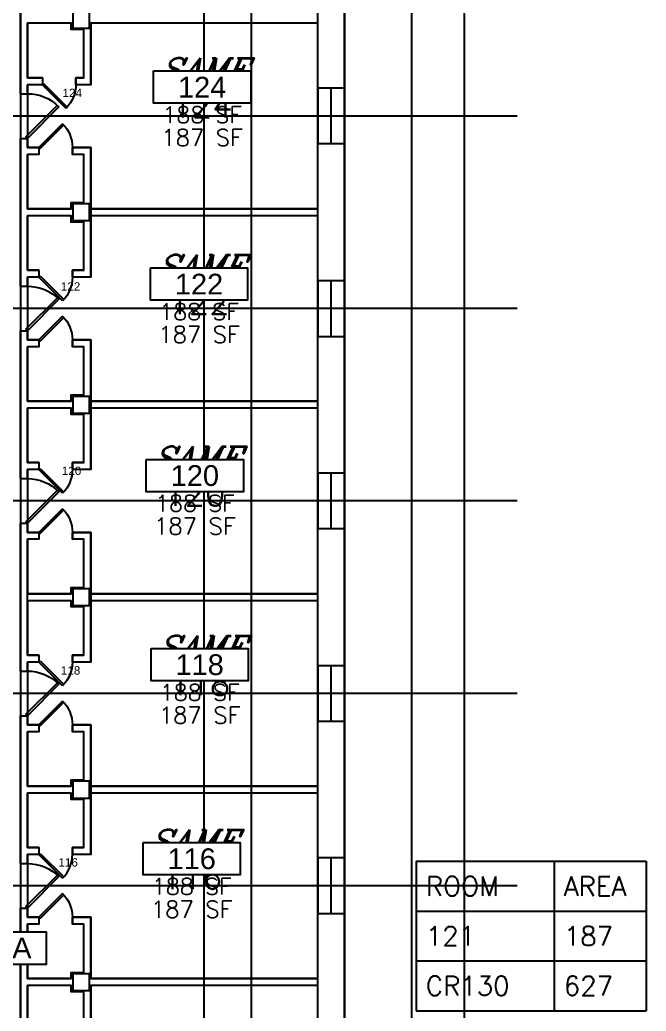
# Model space of a CAD drawing. Header units: inches. Extents: x 3065842 to 3066151, y 1245233 to 1245511.
# Drawn here: x 3065973.1 to 3066010.6, y 1245415.4 to 1245474.7 of the extents above; entities that cross this region are included whole.
import ezdxf
from ezdxf.enums import TextEntityAlignment as Align

# ---------------------------------------------------------------- set-up
doc = ezdxf.new("R2010")
doc.units = ezdxf.units.IN
doc.header["$MEASUREMENT"] = 0
doc.set_wipeout_variables(frame=1)
for name, color, linetype in [('A-ANNO-RMNO', 4, 'Continuous'), ('A-ANNO-RMNO-OLD', 4, 'Continuous'), ('A-ANNO-RMSF', 4, 'Continuous'), ('A-DOOR', 2, 'Continuous'), ('A-GLAZ', 2, 'Continuous'), ('A-SPAC-ANOT', 7, 'Continuous'), ('A-SPAC-GROS', 6, 'Continuous'), ('A-SPAC-PPLN-AREA', 3, 'Continuous'), ('A-SPAC-RMBX', 4, 'Continuous'), ('A-SPAC-RMDR', 7, 'Continuous'), ('A-SPAC-RMNO', 4, 'Continuous'), ('A-SPAC-RMTW', 4, 'Continuous'), ('A-SPAC-WPBX', 4, 'Continuous'), ('A-WALL', 7, 'Continuous'), ('S-COLS', 5, 'Continuous'), ('S-GRID', 1, 'Continuous')]:
    doc.layers.add(name, color=color, linetype=linetype)
doc.styles.add('FAI1', font='arial.ttf')
doc.styles.add('RMTAG-OLDNUM', font='complex.shx', dxfattribs={"oblique": 25, "height": 17})
doc.styles.add('RMTAG-RMNUM', font='simplex', dxfattribs={"height": 17})
doc.styles.add('RMTAG-SQFT', font='simplex', dxfattribs={"height": 12})
doc.styles.add('ROMANS', font='romans.shx')

# ---------------------------------------------------------------- blocks, each defined once
blk = doc.blocks.new('RMTAG3')
at = {"layer": 'A-ANNO-RMNO', "style": 'RMTAG-RMNUM'}
blk.add_attdef('ROOM#', text='', height=17, dxfattribs=at).set_placement((0, 0), align=Align.BOTTOM_CENTER)
at = {"layer": 'A-ANNO-RMNO-OLD', "style": 'RMTAG-OLDNUM', "oblique": 25}
blk.add_attdef('OLDROOM#', text='', height=17, dxfattribs=at).set_placement((0, 25.53), align=Align.BOTTOM_CENTER)
at = {"layer": 'A-ANNO-RMSF', "style": 'RMTAG-SQFT'}
blk.add_attdef('SQ-FT', text='', height=12, dxfattribs=at).set_placement((0, -19.01), align=Align.BOTTOM_CENTER)
blk = doc.blocks.new('AWI002')
blk.add_line((-0.5, -1), (0.5, -1))
blk = doc.blocks.new('ADO001')
for p, q in [((0.207106, 0.707105), (-0.499999, 0)), ((-0.465625, -0.034373), (0.240643, 0.671896)), ((-0.499999, 0), (-0.465625, -0.034373))]:
    blk.add_line(p, q)
blk.add_arc((-0.499999, 0), 0.999997, 0, 45)
blk = doc.blocks.new('ADO101')
for p, q in [((0.465624, -0.034373), (-0.240645, 0.671896)), ((-0.207108, 0.707105), (0.499997, 0)), ((0.499997, 0), (0.465624, -0.034373))]:
    blk.add_line(p, q)
blk.add_arc((0.499997, 0), 0.999997, 135, 180)
blk = doc.blocks.new('FMGRM1')
at = {"style": 'FAI1'}
for tag, p in [('DATA1', (0, -0.2836)), ('DATA2', (0, -0.443)), ('DATA3', (0, -0.6024)), ('DATA4', (0, -0.7618)), ('DATA5', (0, -0.9213))]:
    blk.add_attdef(tag, text='', height=0.1172, dxfattribs=at).set_placement(p, align=Align.CENTER)
at = {"layer": 'A-SPAC-RMDR', "style": 'FAI1'}
blk.add_attdef('RMDOOR', text='', height=0.08, dxfattribs=at).set_placement((0, 0.2569), align=Align.MIDDLE)
at = {"layer": 'A-SPAC-RMNO', "style": 'FAI1'}
blk.add_attdef('RMNUMB', text='', height=0.16, dxfattribs=at).set_placement((0, 0), align=Align.MIDDLE)
at = {"linetype": 'Continuous'}
blk.add_wipeout([(-0.375, -0.125), (0.375, -0.125), (0.375, 0.125), (-0.375, 0.125)], dxfattribs=at).dxf.layer = 'A-SPAC-WPBX'
at = {"layer": 'A-SPAC-RMBX', "linetype": 'Continuous'}
blk.add_lwpolyline([(-0.375, 0.125), (0.375, 0.125), (0.375, -0.125), (-0.375, -0.125)], close=True, dxfattribs=at)

msp = doc.modelspace()

# ---------------------------------------------------------------- linework, layer by layer
at = {"layer": 'A-GLAZ'}
for p, q in [((3065990.935, 1245470.596), (3065990.935, 1245467.263)), ((3065992.519, 1245470.596), (3065992.519, 1245467.263)), ((3065990.935, 1245459.096), (3065990.935, 1245455.763)), ((3065992.519, 1245459.096), (3065992.519, 1245455.763)), ((3065990.935, 1245447.596), (3065990.935, 1245444.263)), ((3065992.519, 1245447.596), (3065992.519, 1245444.263)), ((3065990.935, 1245436.096), (3065990.935, 1245432.763)), ((3065992.519, 1245436.096), (3065992.519, 1245432.763)), ((3065990.935, 1245424.596), (3065990.935, 1245421.263)), ((3065992.519, 1245424.596), (3065992.519, 1245421.263))]:
    msp.add_line(p, q, dxfattribs=at)
at = {"layer": 'A-SPAC-ANOT'}
for p, q in [((3065996.809, 1245424.402), (3066010.559, 1245424.402)), ((3065996.809, 1245424.402), (3065996.809, 1245415.464)), ((3066005.059, 1245424.402), (3066005.059, 1245415.464)), ((3066010.559, 1245424.402), (3066010.559, 1245415.464)), ((3065996.809, 1245421.423), (3066010.559, 1245421.423)), ((3065996.809, 1245418.443), (3066010.559, 1245418.443)), ((3065996.809, 1245415.464), (3066010.559, 1245415.464))]:
    msp.add_line(p, q, dxfattribs=at)
at = {"layer": 'A-SPAC-PPLN-AREA'}
for points in [[(3065973.143, 1245371.388), (3065973.143, 1245362.93), (3065976.185, 1245362.93), (3065976.185, 1245359.93), (3065971.803, 1245359.93), (3065968.803, 1245359.93), (3065968.56, 1245359.93), (3065968.56, 1245493.513), (3065968.935, 1245493.513), (3065972.768, 1245493.513), (3065973.143, 1245493.513), (3065973.143, 1245375.055), (3065973.143, 1245374.805), (3065976.935, 1245374.805), (3065976.935, 1245373.221), (3065973.143, 1245373.221)], [(3065990.935, 1245474.471), (3065977.352, 1245474.471), (3065977.352, 1245470.805), (3065976.456, 1245470.805), (3065976.456, 1245471.221), (3065976.935, 1245471.221), (3065976.935, 1245474.096), (3065976.185, 1245474.096), (3065976.185, 1245474.471), (3065973.56, 1245474.471), (3065973.56, 1245471.221), (3065974.456, 1245471.221), (3065974.456, 1245470.805), (3065973.56, 1245470.805), (3065973.56, 1245467.055), (3065974.248, 1245467.055), (3065974.248, 1245466.638), (3065973.56, 1245466.638), (3065973.56, 1245463.388), (3065976.185, 1245463.388), (3065976.185, 1245463.763), (3065976.935, 1245463.763), (3065976.935, 1245466.638), (3065976.248, 1245466.638), (3065976.248, 1245467.055), (3065977.352, 1245467.055), (3065977.352, 1245463.388), (3065990.935, 1245463.388)], [(3065990.935, 1245462.971), (3065977.352, 1245462.971), (3065977.352, 1245459.305), (3065976.248, 1245459.305), (3065976.248, 1245459.721), (3065976.935, 1245459.721), (3065976.935, 1245462.596), (3065976.185, 1245462.596), (3065976.185, 1245462.971), (3065973.56, 1245462.971), (3065973.56, 1245459.721), (3065974.248, 1245459.721), (3065974.248, 1245459.305), (3065973.56, 1245459.305), (3065973.56, 1245455.555), (3065974.248, 1245455.555), (3065974.248, 1245455.138), (3065973.56, 1245455.138), (3065973.56, 1245451.888), (3065976.185, 1245451.888), (3065976.185, 1245452.263), (3065976.935, 1245452.263), (3065976.935, 1245455.138), (3065976.248, 1245455.138), (3065976.248, 1245455.555), (3065977.352, 1245455.555), (3065977.352, 1245451.888), (3065990.935, 1245451.888)], [(3065990.935, 1245451.471), (3065977.352, 1245451.471), (3065977.352, 1245447.805), (3065976.248, 1245447.805), (3065976.248, 1245448.221), (3065976.935, 1245448.221), (3065976.935, 1245451.096), (3065976.185, 1245451.096), (3065976.185, 1245451.471), (3065973.56, 1245451.471), (3065973.56, 1245448.221), (3065974.248, 1245448.221), (3065974.248, 1245447.805), (3065973.56, 1245447.805), (3065973.56, 1245444.055), (3065974.248, 1245444.055), (3065974.248, 1245443.638), (3065973.56, 1245443.638), (3065973.56, 1245440.388), (3065976.185, 1245440.388), (3065976.185, 1245440.763), (3065976.935, 1245440.763), (3065976.935, 1245443.638), (3065976.248, 1245443.638), (3065976.248, 1245444.055), (3065977.352, 1245444.055), (3065977.352, 1245440.388), (3065990.935, 1245440.388)], [(3065990.935, 1245439.971), (3065977.352, 1245439.971), (3065977.352, 1245436.305), (3065976.248, 1245436.305), (3065976.248, 1245436.721), (3065976.935, 1245436.721), (3065976.935, 1245439.596), (3065976.185, 1245439.596), (3065976.185, 1245439.971), (3065973.56, 1245439.971), (3065973.56, 1245436.721), (3065974.248, 1245436.721), (3065974.248, 1245436.305), (3065973.56, 1245436.305), (3065973.56, 1245432.555), (3065974.248, 1245432.555), (3065974.248, 1245432.138), (3065973.56, 1245432.138), (3065973.56, 1245428.888), (3065976.185, 1245428.888), (3065976.185, 1245429.263), (3065976.935, 1245429.263), (3065976.935, 1245432.138), (3065976.248, 1245432.138), (3065976.248, 1245432.555), (3065977.352, 1245432.555), (3065977.352, 1245428.888), (3065990.935, 1245428.888)], [(3065990.935, 1245428.471), (3065977.352, 1245428.471), (3065977.352, 1245424.805), (3065976.248, 1245424.805), (3065976.248, 1245425.221), (3065976.935, 1245425.221), (3065976.935, 1245428.096), (3065976.185, 1245428.096), (3065976.185, 1245428.471), (3065973.56, 1245428.471), (3065973.56, 1245425.221), (3065974.248, 1245425.221), (3065974.248, 1245424.805), (3065973.56, 1245424.805), (3065973.56, 1245421.055), (3065974.248, 1245421.055), (3065974.248, 1245420.638), (3065973.56, 1245420.638), (3065973.56, 1245417.388), (3065976.185, 1245417.388), (3065976.185, 1245417.763), (3065976.935, 1245417.763), (3065976.935, 1245420.638), (3065976.248, 1245420.638), (3065976.248, 1245421.055), (3065977.352, 1245421.055), (3065977.352, 1245417.388), (3065990.935, 1245417.388)]]:
    msp.add_lwpolyline(points, close=True, dxfattribs=at)
for points in [[(3065976.935, 1245413.721), (3065976.935, 1245416.596), (3065976.185, 1245416.596), (3065976.185, 1245416.971), (3065973.56, 1245416.971), (3065973.56, 1245413.721)], [(3065990.935, 1245405.888), (3065990.935, 1245416.971), (3065977.352, 1245416.971), (3065977.352, 1245413.305)]]:
    msp.add_lwpolyline(points, dxfattribs=at)
at = {"layer": 'A-WALL'}
for p, q in [((3065992.519, 1245499.18), (3065992.519, 1245339.346)), ((3065990.935, 1245339.18), (3065990.935, 1245497.581)), ((3065973.143, 1245470.263), (3065973.143, 1245479.096)), ((3065976.185, 1245474.471), (3065973.56, 1245474.471)), ((3065973.56, 1245471.221), (3065973.56, 1245474.471)), ((3065976.185, 1245474.096), (3065976.185, 1245474.471)), ((3065990.935, 1245474.471), (3065977.352, 1245474.471)), ((3065977.352, 1245470.805), (3065977.352, 1245474.471)), ((3065977.352, 1245474.471), (3065977.352, 1245474.096)), ((3065976.935, 1245474.096), (3065976.185, 1245474.096)), ((3065976.935, 1245471.221), (3065976.935, 1245474.096)), ((3065974.456, 1245471.221), (3065973.56, 1245471.221)), ((3065974.456, 1245471.221), (3065974.456, 1245470.805)), ((3065976.935, 1245471.221), (3065976.456, 1245471.221)), ((3065976.456, 1245471.221), (3065976.456, 1245470.805)), ((3065974.456, 1245470.805), (3065973.56, 1245470.805)), ((3065973.56, 1245470.263), (3065973.56, 1245470.805)), ((3065977.352, 1245470.805), (3065976.456, 1245470.805)), ((3065992.519, 1245470.596), (3065990.935, 1245470.596)), ((3065973.143, 1245470.263), (3065973.56, 1245470.263)), ((3065973.143, 1245467.596), (3065973.56, 1245467.596)), ((3065973.143, 1245458.763), (3065973.143, 1245467.596)), ((3065973.56, 1245467.055), (3065973.56, 1245467.596)), ((3065974.248, 1245467.055), (3065973.56, 1245467.055)), ((3065974.248, 1245467.055), (3065974.248, 1245466.638)), ((3065977.352, 1245467.055), (3065976.248, 1245467.055)), ((3065976.248, 1245467.055), (3065976.248, 1245466.638)), ((3065977.352, 1245463.388), (3065977.352, 1245467.055)), ((3065992.519, 1245467.263), (3065990.935, 1245467.263)), ((3065973.56, 1245463.388), (3065973.56, 1245466.638)), ((3065974.248, 1245466.638), (3065973.56, 1245466.638)), ((3065976.935, 1245466.638), (3065976.248, 1245466.638)), ((3065976.935, 1245463.763), (3065976.935, 1245466.638)), ((3065976.185, 1245463.388), (3065973.56, 1245463.388)), ((3065976.185, 1245463.763), (3065976.935, 1245463.763)), ((3065976.185, 1245463.388), (3065976.185, 1245463.763)), ((3065977.352, 1245463.763), (3065977.352, 1245462.596)), ((3065990.935, 1245463.388), (3065977.352, 1245463.388)), ((3065973.56, 1245459.721), (3065973.56, 1245462.971)), ((3065976.185, 1245462.971), (3065973.56, 1245462.971)), ((3065976.185, 1245462.596), (3065976.185, 1245462.971)), ((3065990.935, 1245462.971), (3065977.352, 1245462.971)), ((3065977.352, 1245459.305), (3065977.352, 1245462.971)), ((3065976.935, 1245462.596), (3065976.185, 1245462.596)), ((3065976.935, 1245459.721), (3065976.935, 1245462.596)), ((3065974.248, 1245459.721), (3065973.56, 1245459.721)), ((3065974.248, 1245459.721), (3065974.248, 1245459.305)), ((3065976.935, 1245459.721), (3065976.248, 1245459.721)), ((3065976.248, 1245459.721), (3065976.248, 1245459.305)), ((3065973.56, 1245458.763), (3065973.56, 1245459.305)), ((3065974.248, 1245459.305), (3065973.56, 1245459.305)), ((3065977.352, 1245459.305), (3065976.248, 1245459.305)), ((3065990.935, 1245459.096), (3065992.519, 1245459.096)), ((3065973.143, 1245458.763), (3065973.56, 1245458.763)), ((3065973.143, 1245456.096), (3065973.56, 1245456.096)), ((3065973.143, 1245447.263), (3065973.143, 1245456.096)), ((3065973.56, 1245455.555), (3065973.56, 1245456.096)), ((3065974.248, 1245455.555), (3065973.56, 1245455.555)), ((3065974.248, 1245455.555), (3065974.248, 1245455.138)), ((3065977.352, 1245455.555), (3065976.248, 1245455.555)), ((3065976.248, 1245455.555), (3065976.248, 1245455.138)), ((3065977.352, 1245451.888), (3065977.352, 1245455.555)), ((3065990.935, 1245455.763), (3065992.519, 1245455.763)), ((3065974.248, 1245455.138), (3065973.56, 1245455.138)), ((3065973.56, 1245451.888), (3065973.56, 1245455.138)), ((3065976.935, 1245455.138), (3065976.248, 1245455.138)), ((3065976.935, 1245452.263), (3065976.935, 1245455.138)), ((3065976.185, 1245452.263), (3065976.935, 1245452.263)), ((3065976.185, 1245451.888), (3065976.185, 1245452.263)), ((3065977.352, 1245452.263), (3065977.352, 1245451.096)), ((3065976.185, 1245451.888), (3065973.56, 1245451.888)), ((3065973.56, 1245448.221), (3065973.56, 1245451.471)), ((3065976.185, 1245451.471), (3065973.56, 1245451.471)), ((3065976.185, 1245451.096), (3065976.185, 1245451.471)), ((3065990.935, 1245451.888), (3065977.352, 1245451.888)), ((3065990.935, 1245451.471), (3065977.352, 1245451.471)), ((3065977.352, 1245447.805), (3065977.352, 1245451.471)), ((3065976.935, 1245451.096), (3065976.185, 1245451.096)), ((3065976.935, 1245448.221), (3065976.935, 1245451.096)), ((3065974.248, 1245448.221), (3065973.56, 1245448.221)), ((3065974.248, 1245447.805), (3065973.56, 1245447.805)), ((3065973.56, 1245447.263), (3065973.56, 1245447.805)), ((3065974.248, 1245448.221), (3065974.248, 1245447.805)), ((3065976.935, 1245448.221), (3065976.248, 1245448.221)), ((3065976.248, 1245448.221), (3065976.248, 1245447.805)), ((3065977.352, 1245447.805), (3065976.248, 1245447.805)), ((3065973.143, 1245447.263), (3065973.56, 1245447.263)), ((3065992.519, 1245447.596), (3065990.935, 1245447.596)), ((3065973.143, 1245444.596), (3065973.56, 1245444.596)), ((3065973.143, 1245435.763), (3065973.143, 1245444.596)), ((3065973.56, 1245444.055), (3065973.56, 1245444.596)), ((3065992.519, 1245444.263), (3065990.935, 1245444.263)), ((3065974.248, 1245444.055), (3065973.56, 1245444.055)), ((3065974.248, 1245444.055), (3065974.248, 1245443.638)), ((3065977.352, 1245444.055), (3065976.248, 1245444.055)), ((3065976.248, 1245444.055), (3065976.248, 1245443.638)), ((3065977.352, 1245440.388), (3065977.352, 1245444.055)), ((3065973.56, 1245436.721), (3065973.56, 1245443.638)), ((3065974.248, 1245443.638), (3065973.56, 1245443.638)), ((3065976.935, 1245443.638), (3065976.248, 1245443.638)), ((3065976.935, 1245440.763), (3065976.935, 1245443.638)), ((3065976.185, 1245440.763), (3065976.935, 1245440.763)), ((3065976.185, 1245440.388), (3065976.185, 1245440.763)), ((3065977.352, 1245440.763), (3065977.352, 1245439.596)), ((3065976.185, 1245440.388), (3065973.56, 1245440.388)), ((3065990.935, 1245440.388), (3065977.352, 1245440.388)), ((3065976.185, 1245439.971), (3065973.56, 1245439.971)), ((3065976.185, 1245439.596), (3065976.185, 1245439.971)), ((3065976.935, 1245439.596), (3065976.185, 1245439.596)), ((3065976.935, 1245436.721), (3065976.935, 1245439.596)), ((3065990.935, 1245439.971), (3065977.352, 1245439.971)), ((3065977.352, 1245436.305), (3065977.352, 1245439.971)), ((3065974.248, 1245436.721), (3065973.56, 1245436.721)), ((3065974.248, 1245436.721), (3065974.248, 1245436.305)), ((3065976.935, 1245436.721), (3065976.248, 1245436.721)), ((3065976.248, 1245436.721), (3065976.248, 1245436.305)), ((3065974.248, 1245436.305), (3065973.56, 1245436.305)), ((3065973.56, 1245435.763), (3065973.56, 1245436.305)), ((3065977.352, 1245436.305), (3065976.248, 1245436.305)), ((3065990.935, 1245436.096), (3065992.519, 1245436.096)), ((3065973.143, 1245435.763), (3065973.56, 1245435.763)), ((3065973.143, 1245433.096), (3065973.56, 1245433.096)), ((3065973.143, 1245424.263), (3065973.143, 1245433.096)), ((3065973.56, 1245432.555), (3065973.56, 1245433.096)), ((3065974.248, 1245432.555), (3065973.56, 1245432.555)), ((3065974.248, 1245432.555), (3065974.248, 1245432.138)), ((3065977.352, 1245432.555), (3065976.248, 1245432.555)), ((3065976.248, 1245432.555), (3065976.248, 1245432.138)), ((3065977.352, 1245428.888), (3065977.352, 1245432.555)), ((3065990.935, 1245432.763), (3065992.519, 1245432.763)), ((3065973.56, 1245428.888), (3065973.56, 1245432.138)), ((3065974.248, 1245432.138), (3065973.56, 1245432.138)), ((3065976.935, 1245432.138), (3065976.248, 1245432.138)), ((3065976.935, 1245429.263), (3065976.935, 1245432.138)), ((3065976.185, 1245428.888), (3065973.56, 1245428.888)), ((3065976.185, 1245429.263), (3065976.935, 1245429.263)), ((3065976.185, 1245428.888), (3065976.185, 1245429.263)), ((3065977.352, 1245429.263), (3065977.352, 1245428.096)), ((3065990.935, 1245428.888), (3065977.352, 1245428.888)), ((3065973.56, 1245425.221), (3065973.56, 1245428.471)), ((3065976.185, 1245428.471), (3065973.56, 1245428.471)), ((3065976.185, 1245428.096), (3065976.185, 1245428.471)), ((3065990.935, 1245428.471), (3065977.352, 1245428.471)), ((3065977.352, 1245424.805), (3065977.352, 1245428.471)), ((3065976.935, 1245428.096), (3065976.185, 1245428.096)), ((3065976.935, 1245425.221), (3065976.935, 1245428.096)), ((3065974.248, 1245425.221), (3065973.56, 1245425.221)), ((3065974.248, 1245424.805), (3065973.56, 1245424.805)), ((3065973.56, 1245424.263), (3065973.56, 1245424.805)), ((3065974.248, 1245425.221), (3065974.248, 1245424.805)), ((3065976.935, 1245425.221), (3065976.248, 1245425.221)), ((3065976.248, 1245425.221), (3065976.248, 1245424.805)), ((3065977.352, 1245424.805), (3065976.248, 1245424.805)), ((3065973.143, 1245424.263), (3065973.56, 1245424.263)), ((3065992.519, 1245424.596), (3065990.935, 1245424.596)), ((3065973.143, 1245421.596), (3065973.56, 1245421.596)), ((3065973.143, 1245412.763), (3065973.143, 1245421.596)), ((3065973.56, 1245421.055), (3065973.56, 1245421.596)), ((3065992.519, 1245421.263), (3065990.935, 1245421.263)), ((3065974.248, 1245421.055), (3065973.56, 1245421.055)), ((3065973.56, 1245417.388), (3065973.56, 1245420.638)), ((3065974.248, 1245420.638), (3065973.56, 1245420.638)), ((3065974.248, 1245421.055), (3065974.248, 1245420.638)), ((3065977.352, 1245421.055), (3065976.248, 1245421.055)), ((3065976.248, 1245421.055), (3065976.248, 1245420.638)), ((3065976.935, 1245420.638), (3065976.248, 1245420.638)), ((3065976.935, 1245417.763), (3065976.935, 1245420.638)), ((3065977.352, 1245417.388), (3065977.352, 1245421.055)), ((3065976.185, 1245417.763), (3065976.935, 1245417.763)), ((3065976.185, 1245417.388), (3065976.185, 1245417.763)), ((3065977.352, 1245417.763), (3065977.352, 1245417.388)), ((3065976.185, 1245417.388), (3065973.56, 1245417.388)), ((3065990.935, 1245417.388), (3065977.352, 1245417.388)), ((3065973.56, 1245413.721), (3065973.56, 1245416.971)), ((3065976.185, 1245416.971), (3065973.56, 1245416.971)), ((3065976.185, 1245416.596), (3065976.185, 1245416.971)), ((3065976.935, 1245416.596), (3065976.185, 1245416.596)), ((3065976.935, 1245413.721), (3065976.935, 1245416.596)), ((3065990.935, 1245416.971), (3065977.352, 1245416.971)), ((3065977.352, 1245413.305), (3065977.352, 1245416.971)), ((3065977.352, 1245416.971), (3065977.352, 1245416.596))]:
    msp.add_line(p, q, dxfattribs=at)
at = {"layer": 'S-COLS'}
for p, q in [((3065976.268, 1245475.18), (3065976.268, 1245474.18)), ((3065977.268, 1245474.18), (3065977.268, 1245475.18)), ((3065976.268, 1245474.18), (3065977.268, 1245474.18)), ((3065976.268, 1245463.68), (3065976.268, 1245462.68)), ((3065977.268, 1245463.68), (3065976.268, 1245463.68)), ((3065977.268, 1245462.68), (3065977.268, 1245463.68)), ((3065976.268, 1245462.68), (3065977.268, 1245462.68)), ((3065976.268, 1245452.18), (3065976.268, 1245451.18)), ((3065977.268, 1245452.18), (3065976.268, 1245452.18)), ((3065977.268, 1245451.18), (3065977.268, 1245452.18)), ((3065976.268, 1245451.18), (3065977.268, 1245451.18)), ((3065976.268, 1245440.68), (3065976.268, 1245439.68)), ((3065977.268, 1245440.68), (3065976.268, 1245440.68)), ((3065977.268, 1245439.68), (3065977.268, 1245440.68)), ((3065976.268, 1245439.68), (3065977.268, 1245439.68)), ((3065976.268, 1245429.18), (3065976.268, 1245428.18)), ((3065977.268, 1245429.18), (3065976.268, 1245429.18)), ((3065977.268, 1245428.18), (3065977.268, 1245429.18)), ((3065976.268, 1245428.18), (3065977.268, 1245428.18)), ((3065976.268, 1245417.68), (3065976.268, 1245416.68)), ((3065977.268, 1245417.68), (3065976.268, 1245417.68)), ((3065977.268, 1245416.68), (3065977.268, 1245417.68)), ((3065976.268, 1245416.68), (3065977.268, 1245416.68))]:
    msp.add_line(p, q, dxfattribs=at)
at = {"layer": 'S-GRID'}
for p, q in [((3065984.102, 1245508.18), (3065984.102, 1245301.897)), ((3065986.935, 1245508.18), (3065986.935, 1245301.897)), ((3065992.518, 1245508.18), (3065992.518, 1245301.897)), ((3065996.518, 1245508.18), (3065996.518, 1245301.897)), ((3065999.685, 1245508.18), (3065999.685, 1245301.897)), ((3066002.837, 1245468.93), (3065939.402, 1245468.93)), ((3066002.837, 1245457.43), (3065939.402, 1245457.43)), ((3066002.837, 1245445.93), (3065939.402, 1245445.93)), ((3066002.837, 1245434.43), (3065939.402, 1245434.43)), ((3066002.837, 1245422.93), (3065939.402, 1245422.93))]:
    msp.add_line(p, q, dxfattribs=at)

# ---------------------------------------------------------------- block references
at = {"layer": 'A-ANNO-RMNO', "xscale": 0.08333333333333333, "yscale": 0.08333333333333333, "zscale": 0.08333333333333333}
for p, values in [((3065984.01, 1245468.427), {'OLDROOM#': 'SAME', 'ROOM#': '124', 'SQ-FT': '187 SF'}), ((3065983.824, 1245456.658), {'OLDROOM#': 'SAME', 'ROOM#': '122', 'SQ-FT': '187 SF'}), ((3065983.574, 1245445.21), {'OLDROOM#': 'SAME', 'ROOM#': '120', 'SQ-FT': '187 SF'}), ((3065983.86, 1245433.908), {'OLDROOM#': 'SAME', 'ROOM#': '118', 'SQ-FT': '187 SF'}), ((3065983.384, 1245422.314), {'OLDROOM#': 'SAME', 'ROOM#': '116', 'SQ-FT': '187 SF'})]:
    msp.add_blockref('RMTAG3', p, dxfattribs=at).add_auto_attribs(values)
at = {"layer": 'A-DOOR', "zscale": 6.666666666666666}
for name, p, xscale, yscale, rotation in [('ADO001', (3065975.456, 1245470.805), -2, 2, 180), ('ADO001', (3065973.56, 1245468.93), -2.666666666666667, 2.666666666666667, 270), ('ADO001', (3065975.248, 1245459.305), -2, 2, 180), ('ADO001', (3065973.56, 1245457.43), -2.666666666666667, 2.666666666666667, 270), ('ADO001', (3065975.248, 1245447.805), -2, 2, 180), ('ADO001', (3065973.56, 1245445.93), -2.666666666666667, 2.666666666666667, 270), ('ADO001', (3065975.248, 1245436.305), -2, 2, 180), ('ADO001', (3065973.56, 1245434.43), -2.666666666666667, 2.666666666666667, 270), ('ADO101', (3065975.248, 1245424.805), 2, 2, 180), ('ADO001', (3065973.56, 1245422.93), -2.666666666666667, 2.666666666666667, 270)]:
    msp.add_blockref(name, p, dxfattribs=dict(at, xscale=xscale, yscale=yscale, rotation=rotation))
at = {"layer": 'A-DOOR', "xscale": -2, "yscale": 2, "zscale": 6.666666666666666}
for p in [(3065975.248, 1245467.055), (3065975.248, 1245455.555), (3065975.248, 1245444.055), (3065975.248, 1245432.555), (3065975.248, 1245421.055)]:
    msp.add_blockref('ADO101', p, dxfattribs=at)
at = {"layer": 'A-GLAZ', "xscale": -3.333333333333333, "yscale": 0.7917717499999999, "zscale": 3, "rotation": 270}
for p in [(3065992.519, 1245468.93), (3065992.519, 1245457.43), (3065992.519, 1245445.93), (3065992.519, 1245434.43), (3065992.519, 1245422.93)]:
    msp.add_blockref('AWI002', p, dxfattribs=at)

# ---------------------------------------------------------------- texts
at = {"layer": 'A-SPAC-ANOT', "style": 'ROMANS'}
for s, p in [('ROOM', (3065997.382, 1245422.339)), ('AREA', (3066005.632, 1245422.339)), ('121', (3065997.382, 1245419.36)), ('187', (3066005.632, 1245419.36)), ('CR130', (3065997.382, 1245416.381)), ('627', (3066005.632, 1245416.381))]:
    msp.add_text(s, height=1.1458, dxfattribs=at).set_placement(p)

# ---------------------------------------------------------------- next in the draw order: block references
at = {"layer": 'A-SPAC-RMTW'}
ref = msp.add_blockref('FMGRM1', (3065984.01, 1245470.665), dxfattribs=dict(at, xscale=7.75, yscale=7.75, zscale=7.75))
ref.add_attrib('RMNUMB', '124', dxfattribs={"layer": 'A-SPAC-RMNO', "height": 1.24, "style": 'FAI1'}).set_placement((3065984.01, 1245470.665), align=Align.MIDDLE)
ref.add_attrib('RMDOOR', '124', dxfattribs={"layer": 'A-SPAC-RMDR', "height": 0.4996, "style": 'FAI1'}).set_placement((3065976.242, 1245470.318), align=Align.MIDDLE)
ref = msp.add_blockref('FMGRM1', (3065983.824, 1245458.896), dxfattribs=dict(at, xscale=7.75, yscale=7.75, zscale=7.75))
ref.add_attrib('RMNUMB', '122', dxfattribs={"layer": 'A-SPAC-RMNO', "height": 1.24, "style": 'FAI1'}).set_placement((3065983.824, 1245458.896), align=Align.MIDDLE)
ref.add_attrib('RMDOOR', '122', dxfattribs={"layer": 'A-SPAC-RMDR', "height": 0.4996, "style": 'FAI1'}).set_placement((3065976.141, 1245458.749), align=Align.MIDDLE)
ref = msp.add_blockref('FMGRM1', (3065983.574, 1245447.448), dxfattribs=dict(at, xscale=7.75, yscale=7.75, zscale=7.75))
ref.add_attrib('RMNUMB', '120', dxfattribs={"layer": 'A-SPAC-RMNO', "height": 1.24, "style": 'FAI1'}).set_placement((3065983.574, 1245447.448), align=Align.MIDDLE)
ref.add_attrib('RMDOOR', '120', dxfattribs={"layer": 'A-SPAC-RMDR', "height": 0.4996, "style": 'FAI1'}).set_placement((3065976.201, 1245447.734), align=Align.MIDDLE)
ref = msp.add_blockref('FMGRM1', (3065983.86, 1245436.146), dxfattribs=dict(at, xscale=7.75, yscale=7.75, zscale=7.75))
ref.add_attrib('RMNUMB', '118', dxfattribs={"layer": 'A-SPAC-RMNO', "height": 1.24, "style": 'FAI1'}).set_placement((3065983.86, 1245436.146), align=Align.MIDDLE)
ref.add_attrib('RMDOOR', '118', dxfattribs={"layer": 'A-SPAC-RMDR', "height": 0.4996, "style": 'FAI1'}).set_placement((3065976.142, 1245435.805), align=Align.MIDDLE)
ref = msp.add_blockref('FMGRM1', (3065983.384, 1245424.552), dxfattribs=dict(at, xscale=7.75, yscale=7.75, zscale=7.75))
ref.add_attrib('RMNUMB', '116', dxfattribs={"layer": 'A-SPAC-RMNO', "height": 1.24, "style": 'FAI1'}).set_placement((3065983.384, 1245424.552), align=Align.MIDDLE)
ref.add_attrib('RMDOOR', '116', dxfattribs={"layer": 'A-SPAC-RMDR', "height": 0.4996, "style": 'FAI1'}).set_placement((3065975.996, 1245424.331), align=Align.MIDDLE)
ref = msp.add_blockref('FMGRM1', (3065971.785, 1245419.208), dxfattribs=dict(at, xscale=7.75, yscale=7.75, zscale=7.75))
ref.add_attrib('RMNUMB', '115A', dxfattribs={"layer": 'A-SPAC-RMNO', "height": 1.24, "style": 'FAI1'}).set_placement((3065971.785, 1245419.208), align=Align.MIDDLE)
ref.add_attrib('RMDOOR', '115A', dxfattribs={"layer": 'A-SPAC-RMDR', "height": 0.4996, "style": 'FAI1'}).set_placement((3065967.021, 1245418.753), align=Align.MIDDLE)

# ---------------------------------------------------------------- next in the draw order: linework, layer by layer
at = {"layer": 'A-SPAC-GROS'}
msp.add_lwpolyline([(3065949.185, 1245359.18), (3065949.185, 1245357.346), (3065950.102, 1245357.346), (3065950.102, 1245349.846), (3065949.185, 1245349.846), (3065949.185, 1245348.013), (3065945.185, 1245348.013), (3065945.185, 1245310.346), (3065996.518, 1245310.346), (3065996.518, 1245339.346), (3065992.519, 1245339.346), (3065992.519, 1245499.18), (3065984.102, 1245499.18), (3065984.102, 1245508.18), (3065961.268, 1245508.18), (3065961.268, 1245499.18), (3065949.185, 1245499.18)], close=True, dxfattribs=at)

# ---------------------------------------------------------------- next in the draw order: texts
at = {"layer": 'A-SPAC-ANOT', "style": 'ROMANS'}
for p in [(3065984.01, 1245468.522), (3065983.824, 1245456.754), (3065983.574, 1245445.305), (3065983.86, 1245434.003), (3065983.384, 1245422.409)]:
    msp.add_text('188 SF', height=0.974, dxfattribs=at).set_placement(p, align=Align.CENTER)

doc.saveas('drawing.dxf')
